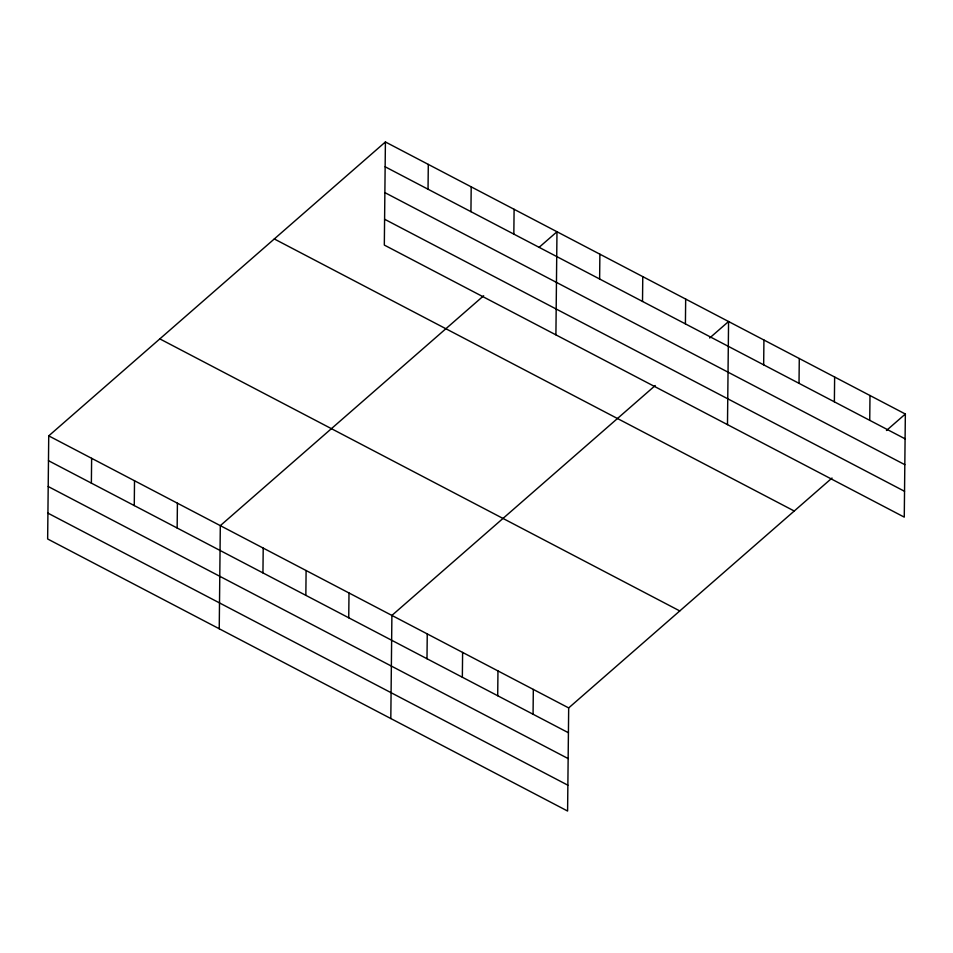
<?xml version="1.0" encoding="UTF-8"?>
<svg xmlns="http://www.w3.org/2000/svg" width="953" height="953" viewBox="0 0 953 953"><rect width="100%" height="100%" fill="white"/><g stroke="black" fill="none" stroke-linecap="round" stroke-linejoin="round"><path stroke-width="1.43" d="M385.405 141.961L384.321 245.076L904.266 517.134L905.35 414.019L385.405 141.961L48.734 435.866L47.65 538.981L567.595 811.039L568.679 707.924L832.017 478.037M91.369 483.123L91.631 458.31M134.266 505.566L134.516 480.765M177.151 528.01L177.413 503.208M219.238 628.754L220.31 525.651L483.659 295.752M262.945 572.908L263.207 548.094M305.842 595.351L306.104 570.537M348.738 617.794L349.001 592.98M390.813 718.538L391.897 615.424L655.235 385.536M428.04 189.218L428.302 164.404M426.992 658.737L427.254 633.924M462.348 677.238L462.61 652.424M470.937 211.661L471.199 186.859M497.704 695.738L497.966 670.924M513.834 234.104L514.096 209.303M533.061 714.238L533.323 689.424M555.909 334.848L556.981 231.746L539.207 247.256M599.628 279.003L599.878 254.189M642.513 301.446L642.775 276.632M685.41 323.889L685.672 299.075M727.484 424.633L728.568 321.518L709.675 338.005M763.663 364.832L763.925 340.018M799.019 383.332L799.281 358.519M834.375 401.832L834.637 377.019M869.732 420.333L869.994 395.519M886.457 430.506L905.35 414.019M385.143 166.775L905.088 438.833M384.869 192.613L904.814 464.671M384.595 219.238L904.54 491.295M274.297 238.953L794.242 511.011M159.83 338.887L679.775 610.933M48.734 435.866L568.679 707.924M48.472 460.68L568.417 732.738M48.198 486.518L568.143 758.576M47.924 513.143L567.869 785.201"/></g></svg>
